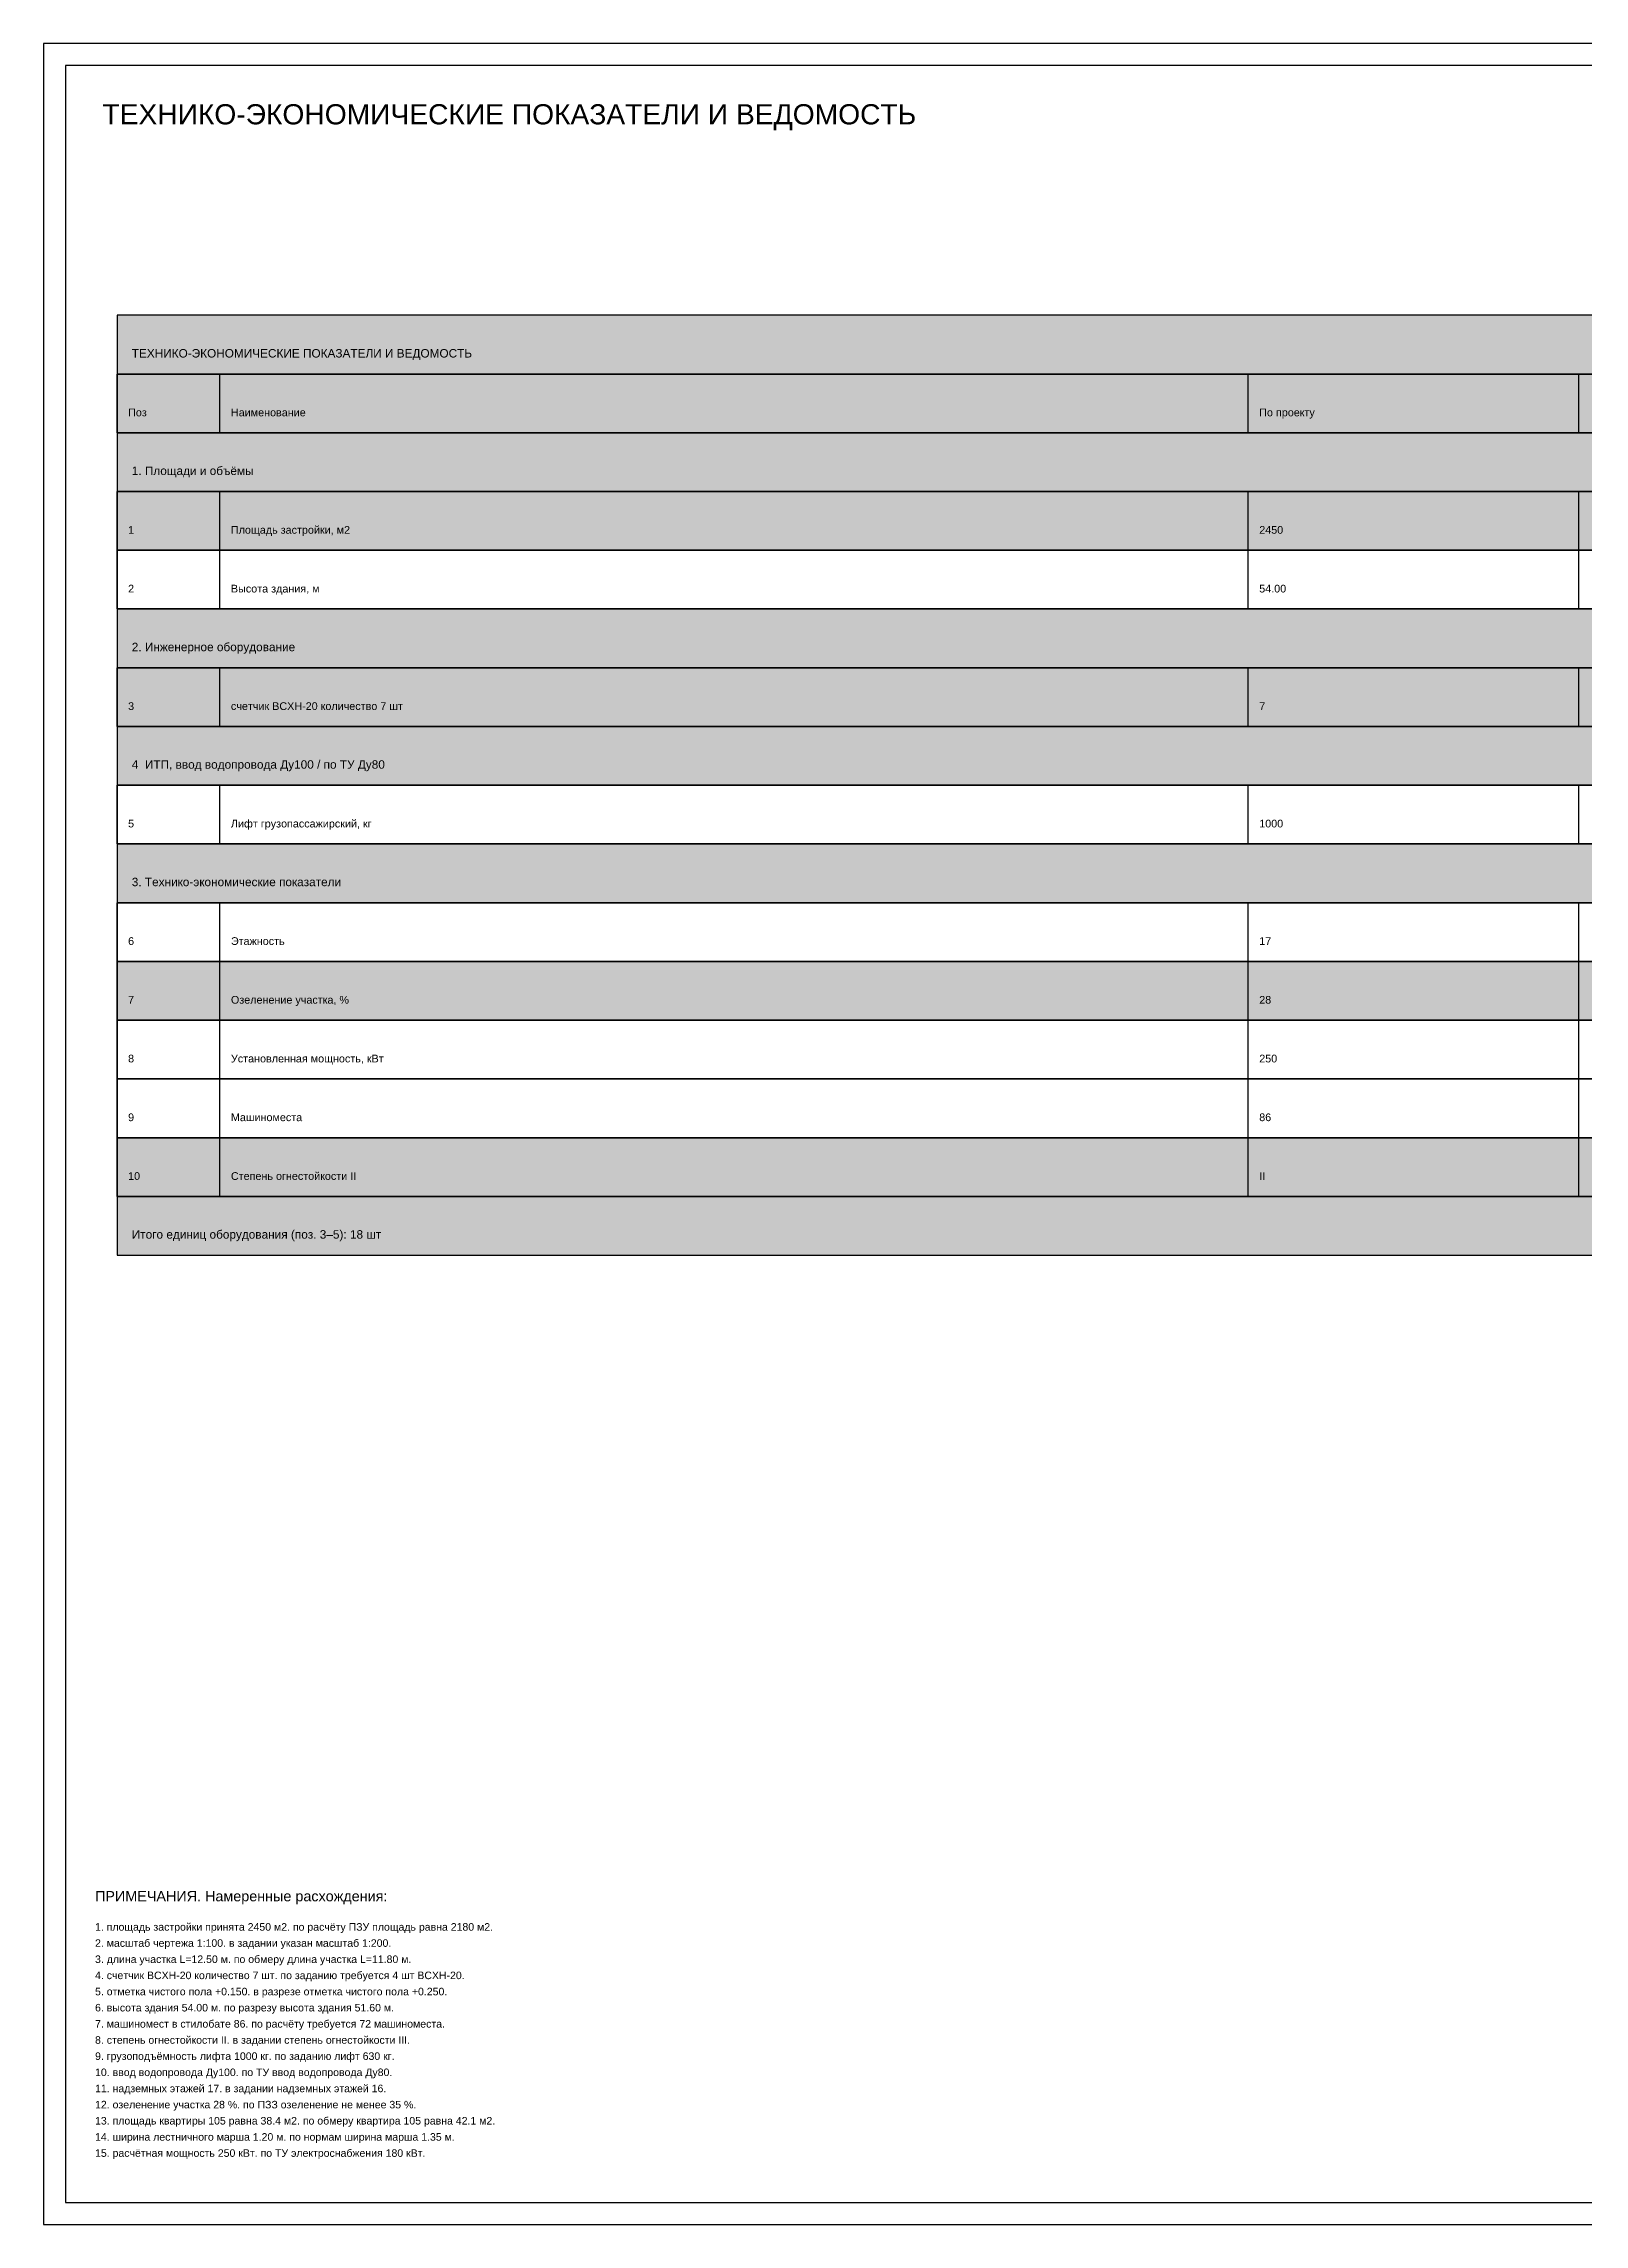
# Model space of a CAD drawing. Header units: millimetres. Extents: x 0 to 7008, y 0 to 594.
# Drawn here: x 5286 to 5706, y 0 to 594 of the extents above; entities that cross this region are included whole.
import ezdxf

# ---------------------------------------------------------------- set-up
doc = ezdxf.new("R2010")
doc.units = ezdxf.units.MM
for name, color, linetype in [('GRAPH', 7, 'Continuous'), ('TABLE', 5, 'Continuous'), ('TABLE_FILL', 8, 'Continuous'), ('TEXT', 2, 'Continuous')]:
    doc.layers.add(name, color=color, linetype=linetype)
doc.styles.get("Standard").update_dxf_attribs({"font": 'arial.ttf'})

msp = doc.modelspace()

# ---------------------------------------------------------------- hatches: boundary and pattern name
at = {"layer": 'TABLE_FILL'}
for points in [[(5306, 504), (5864, 504), (5864, 520), (5306, 520)], [(5306, 488), (5864, 488), (5864, 504), (5306, 504)], [(5306, 472), (5864, 472), (5864, 488), (5306, 488)], [(5306, 456), (5864, 456), (5864, 472), (5306, 472)], [(5306, 424), (5864, 424), (5864, 440), (5306, 440)], [(5306, 408), (5864, 408), (5864, 424), (5306, 424)], [(5306, 392), (5864, 392), (5864, 408), (5306, 408)], [(5306, 360), (5864, 360), (5864, 376), (5306, 376)], [(5306, 328), (5864, 328), (5864, 344), (5306, 344)], [(5306, 280), (5864, 280), (5864, 296), (5306, 296)], [(5306, 264), (5864, 264), (5864, 280), (5306, 280)]]:
    msp.add_hatch(color=7, dxfattribs=at).paths.add_polyline_path(points)

# ---------------------------------------------------------------- linework, layer by layer
at = {"layer": 'GRAPH'}
for p, q in [((6121, 588), (5292, 588)), ((5292, 588), (5292, 6)), ((5292, 6), (6121, 6))]:
    msp.add_line(p, q, dxfattribs=at)
msp.add_lwpolyline([(5286, 0), (6127, 0), (6127, 594), (5286, 594)], close=True, dxfattribs=at)
at = {"layer": 'TABLE'}
for p, q in [((5864, 520), (5306, 520)), ((5306, 520), (5306, 504)), ((5306, 504), (5864, 504)), ((5864, 504), (5306, 504)), ((5306, 504), (5306, 488)), ((5306, 488), (5306, 504)), ((5334, 488), (5334, 504)), ((5614, 488), (5614, 504)), ((5704, 488), (5704, 504)), ((5306, 488), (5864, 488)), ((5864, 488), (5306, 488)), ((5306, 488), (5306, 472)), ((5306, 472), (5864, 472)), ((5864, 472), (5306, 472)), ((5306, 472), (5306, 456)), ((5306, 456), (5306, 472)), ((5334, 456), (5334, 472)), ((5614, 456), (5614, 472)), ((5704, 456), (5704, 472)), ((5306, 456), (5864, 456)), ((5864, 456), (5306, 456)), ((5306, 456), (5306, 440)), ((5306, 440), (5306, 456)), ((5334, 440), (5334, 456)), ((5614, 440), (5614, 456)), ((5704, 440), (5704, 456)), ((5306, 440), (5864, 440)), ((5864, 440), (5306, 440)), ((5306, 440), (5306, 424)), ((5306, 424), (5864, 424)), ((5864, 424), (5306, 424)), ((5306, 424), (5306, 408)), ((5306, 408), (5306, 424)), ((5334, 408), (5334, 424)), ((5614, 408), (5614, 424)), ((5704, 408), (5704, 424)), ((5306, 408), (5864, 408)), ((5864, 408), (5306, 408)), ((5306, 408), (5306, 392)), ((5306, 392), (5864, 392)), ((5864, 392), (5306, 392)), ((5306, 392), (5306, 376)), ((5306, 376), (5306, 392)), ((5334, 376), (5334, 392)), ((5614, 376), (5614, 392)), ((5704, 376), (5704, 392)), ((5306, 376), (5864, 376)), ((5864, 376), (5306, 376)), ((5306, 376), (5306, 360)), ((5306, 360), (5864, 360)), ((5864, 360), (5306, 360)), ((5306, 360), (5306, 344)), ((5306, 344), (5306, 360)), ((5334, 344), (5334, 360)), ((5614, 344), (5614, 360)), ((5704, 344), (5704, 360)), ((5306, 344), (5864, 344)), ((5864, 344), (5306, 344)), ((5306, 344), (5306, 328)), ((5306, 328), (5306, 344)), ((5334, 328), (5334, 344)), ((5614, 328), (5614, 344)), ((5704, 328), (5704, 344)), ((5306, 328), (5864, 328)), ((5864, 328), (5306, 328)), ((5306, 328), (5306, 312)), ((5306, 312), (5306, 328)), ((5334, 312), (5334, 328)), ((5614, 312), (5614, 328)), ((5704, 312), (5704, 328)), ((5306, 312), (5864, 312)), ((5864, 312), (5306, 312)), ((5306, 312), (5306, 296)), ((5306, 296), (5306, 312)), ((5334, 296), (5334, 312)), ((5614, 296), (5614, 312)), ((5704, 296), (5704, 312)), ((5306, 296), (5864, 296)), ((5864, 296), (5306, 296)), ((5306, 296), (5306, 280)), ((5306, 280), (5306, 296)), ((5334, 280), (5334, 296)), ((5614, 280), (5614, 296)), ((5704, 280), (5704, 296)), ((5306, 280), (5864, 280)), ((5864, 280), (5306, 280)), ((5306, 280), (5306, 264)), ((5306, 264), (5864, 264))]:
    msp.add_line(p, q, dxfattribs=at)

# ---------------------------------------------------------------- texts
for s, height, p in [('ТЕХНИКО-ЭКОНОМИЧЕСКИЕ ПОКАЗАТЕЛИ И ВЕДОМОСТЬ', 2.3, (5310, 508.5)), ('Поз', 2.1, (5309, 492.5)), ('Наименование', 2.1, (5337, 492.5)), ('По проекту', 2.1, (5617, 492.5)), ('1. Площади и объёмы', 2.3, (5310, 476.5)), ('1', 2.1, (5309, 460.5)), ('Площадь застройки, м2', 2.1, (5337, 460.5)), ('2450', 2.1, (5617, 460.5)), ('2', 2.1, (5309, 444.5)), ('Высота здания, м', 2.1, (5337, 444.5)), ('54.00', 2.1, (5617, 444.5)), ('2. Инженерное оборудование', 2.3, (5310, 428.5)), ('3', 2.1, (5309, 412.5)), ('счетчик ВСХН-20 количество 7 шт', 2.1, (5337, 412.5)), ('7', 2.1, (5617, 412.5)), ('4  ИТП, ввод водопровода Ду100 / по ТУ Ду80', 2.3, (5310, 396.5)), ('5', 2.1, (5309, 380.5)), ('Лифт грузопассажирский, кг', 2.1, (5337, 380.5)), ('1000', 2.1, (5617, 380.5)), ('3. Технико-экономические показатели', 2.3, (5310, 364.5)), ('6', 2.1, (5309, 348.5)), ('Этажность', 2.1, (5337, 348.5)), ('17', 2.1, (5617, 348.5)), ('7', 2.1, (5309, 332.5)), ('Озеленение участка, %', 2.1, (5337, 332.5)), ('28', 2.1, (5617, 332.5)), ('8', 2.1, (5309, 316.5)), ('Установленная мощность, кВт', 2.1, (5337, 316.5)), ('250', 2.1, (5617, 316.5)), ('9', 2.1, (5309, 300.5)), ('Машиноместа', 2.1, (5337, 300.5)), ('86', 2.1, (5617, 300.5)), ('10', 2.1, (5309, 284.5)), ('Степень огнестойкости II', 2.1, (5337, 284.5)), ('II', 2.1, (5617, 284.5)), ('Итого единиц оборудования (поз. 3–5): 18 шт', 2.3, (5310, 268.5))]:
    msp.add_text(s, height=height, dxfattribs=at).set_placement(p)
at = {"layer": 'TEXT'}
for s, height, p in [('ТЕХНИКО-ЭКОНОМИЧЕСКИЕ ПОКАЗАТЕЛИ И ВЕДОМОСТЬ', 5.5, (5302, 572)), ('ПРИМЕЧАНИЯ. Намеренные расхождения:', 2.8, (5300, 88)), ('2. масштаб чертежа 1:100. в задании указан масштаб 1:200.', 2.05, (5300, 75.6)), ('1. площадь застройки принята 2450 м2. по расчёту ПЗУ площадь равна 2180 м2.', 2.05, (5300, 80)), ('3. длина участка L=12.50 м. по обмеру длина участка L=11.80 м.', 2.05, (5300, 71.2)), ('4. счетчик ВСХН-20 количество 7 шт. по заданию требуется 4 шт ВСХН-20.', 2.05, (5300, 66.8)), ('5. отметка чистого пола +0.150. в разрезе отметка чистого пола +0.250.', 2.05, (5300, 62.4)), ('6. высота здания 54.00 м. по разрезу высота здания 51.60 м.', 2.05, (5300, 58)), ('7. машиномест в стилобате 86. по расчёту требуется 72 машиноместа.', 2.05, (5300, 53.6)), ('8. степень огнестойкости II. в задании степень огнестойкости III.', 2.05, (5300, 49.2)), ('9. грузоподъёмность лифта 1000 кг. по заданию лифт 630 кг.', 2.05, (5300, 44.8)), ('10. ввод водопровода Ду100. по ТУ ввод водопровода Ду80.', 2.05, (5300, 40.4)), ('11. надземных этажей 17. в задании надземных этажей 16.', 2.05, (5300, 36)), ('12. озеленение участка 28 %. по ПЗЗ озеленение не менее 35 %.', 2.05, (5300, 31.6)), ('13. площадь квартиры 105 равна 38.4 м2. по обмеру квартира 105 равна 42.1 м2.', 2.05, (5300, 27.2)), ('14. ширина лестничного марша 1.20 м. по нормам ширина марша 1.35 м.', 2.05, (5300, 22.8)), ('15. расчётная мощность 250 кВт. по ТУ электроснабжения 180 кВт.', 2.05, (5300, 18.4))]:
    msp.add_text(s, height=height, dxfattribs=at).set_placement(p)

doc.saveas('drawing.dxf')
